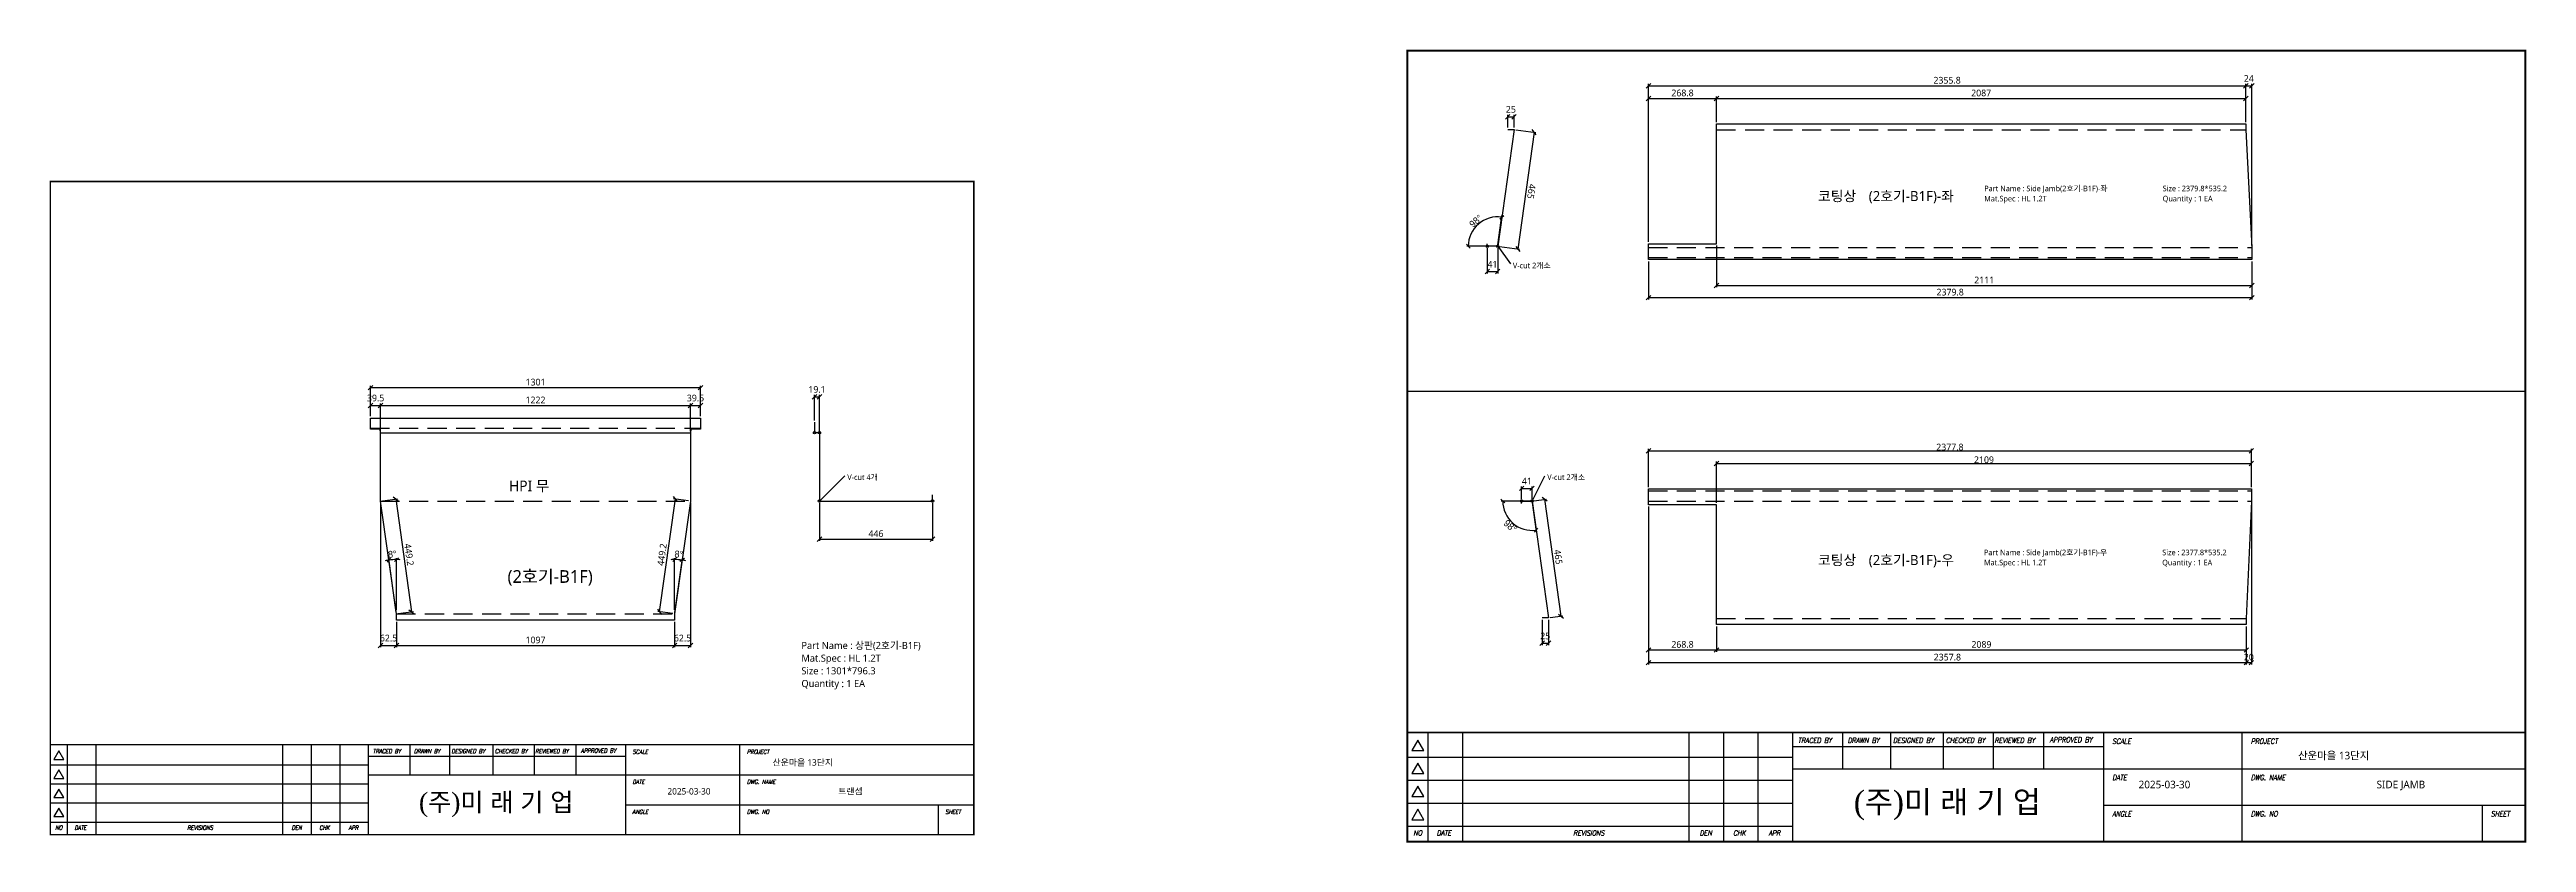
# Model space of a CAD drawing. Extents: x 674 to 10492, y -109346 to 1748.
# Drawn here: x 694 to 10463, y -109346 to -106220 of the extents above; entities that cross this region are included whole.
import ezdxf
from ezdxf.enums import TextEntityAlignment as Align

# ---------------------------------------------------------------- set-up
doc = ezdxf.new("R2010")
doc.units = 0
doc.header["$LTSCALE"] = 10
doc.header["$MEASUREMENT"] = 0
doc.linetypes.add('DASHED2', pattern=[0.375, 0.25, -0.125])
doc.layers.get('0').update_dxf_attribs({"linetype": 'CONTINUOUS'})
for name, color, linetype in [('22', 8, 'DASHED2'), ('dim', 3, 'CONTINUOUS'), ('FROM', 7, 'CONTINUOUS'), ('HIDDEN2', 8, 'CONTINUOUS'), ('레이져', 7, 'CONTINUOUS')]:
    doc.layers.add(name, color=color, linetype=linetype)
doc.styles.add('G1', font='batang.ttc', dxfattribs={"height": 20})
doc.styles.add('ITALICT', font='italict')
doc.styles.add('JKW', font='')
doc.styles.add('MIRAESTYLE', font='gulim.ttc')
doc.styles.add('YCKIM', font='gulim.ttc')
doc.styles.get('JKW').set_extended_font_data('NanumGothic')
doc.dimstyles.new('MIRAE', dxfattribs={"dimscale": 100, "dimtxt": 0.25, "dimasz": 0.15, "dimexe": 0.06, "dimexo": 0.06, "dimgap": 0.07, "dimtad": 1, "dimdec": 1, "dimtxsty": 'YCKIM', "dimblk": 'OBLIQUE', "dimcen": 2.5, "dimclrd": 3, "dimclre": 3, "dimclrt": 256, "dimadec": 1, "dimazin": 3, "dimtfac": 0.5, "dimtix": 1, "dimtmove": 0, "dimatfit": 3, "dimldrblk": 'OBLIQUE'})
doc.dimstyles.get("Standard").update_dxf_attribs({"dimtxt": 2.5, "dimasz": 2.5, "dimexe": 1.25, "dimexo": 0.625, "dimtad": 1, "dimtxsty": 'MIRAESTYLE', "dimcen": 2.5, "dimazin": 3, "dimtfac": 1, "dimtmove": 0, "dimatfit": 3})
doc.dimstyles.new('미래', dxfattribs={"dimscale": 120, "dimtxt": 0.2, "dimasz": 0.15, "dimexe": 0.06, "dimexo": 0.06, "dimgap": 0.07, "dimtad": 1, "dimdec": 1, "dimlfac": -1, "dimtxsty": 'JKW', "dimblk": 'OBLIQUE', "dimcen": 2.5, "dimclrd": 3, "dimclre": 3, "dimclrt": 256, "dimadec": 1, "dimazin": 2, "dimtfac": 0.5, "dimtmove": 1, "dimatfit": 3, "dimarcsym": 1})

# ---------------------------------------------------------------- blocks, each defined once
blk = doc.blocks.new('_OBLIQUE')
at = {"color": 0, "linetype": 'ByBlock'}
blk.add_line((-0.5, -0.5), (0.5, 0.5), dxfattribs=at)
blk = doc.blocks.new('3')
at = {"layer": 'FROM', "color": 7}
blk.add_line((25823.5, 11169), (25823.5, 11496.2), dxfattribs=at)
at = {"layer": 'FROM', "color": 2}
for p, q in [((25885.8, 11169), (25885.8, 11496.2)), ((25989.7, 11169), (25989.7, 11496.2)), ((26670, 11169), (26670, 11496.2)), ((26773.9, 11169), (26773.9, 11496.2)), ((26877.7, 11169), (26877.7, 11496.2)), ((25823.5, 11422.9), (26981.6, 11422.9)), ((25823.5, 11353.6), (26981.6, 11353.6)), ((25823.5, 11284.4), (26981.6, 11284.4)), ((25823.5, 11215.1), (26981.6, 11215.1))]:
    blk.add_line(p, q, dxfattribs=at)
at = {"layer": 'FROM', "color": 0}
for p, q in [((26981.6, 11169), (26981.6, 11496.2)), ((27131.3, 11496.2), (27131.3, 11387.2)), ((27276.5, 11387.2), (27276.5, 11496.2)), ((27434, 11496.2), (27434, 11387.2)), ((27583.7, 11496.2), (27583.7, 11387.2)), ((27735.3, 11496.2), (27735.3, 11387.2)), ((27915.7, 11496.2), (27915.7, 11169)), ((28332.2, 11169), (28332.2, 11496.2)), ((26981.6, 11454.7), (27915.7, 11454.7)), ((26981.6, 11387.2), (29183.5, 11387.2)), ((27915.7, 11278.1), (29183.5, 11278.1))]:
    blk.add_line(p, q, dxfattribs=at)
at = {"layer": 'FROM'}
blk.add_line((29053.7, 11278.1), (29053.7, 11169), dxfattribs=at)
at = {"layer": 'FROM', "color": 0, "const_width": 5.89}
blk.add_lwpolyline([(25823.5, 11169), (29183.5, 11169), (29183.5, 13545), (25823.5, 13545)], close=True, dxfattribs=at)
at = {"layer": 'FROM', "color": 0, "const_width": 4.87}
blk.add_lwpolyline([(25823.5, 11496.2), (29183.5, 11496.2)], dxfattribs=at)
at = {"layer": 'FROM', "color": 2}
for points in [[(25854.7, 11473.5), (25836.7, 11442.3), (25872.7, 11442.3)], [(25854.7, 11404.3), (25836.7, 11373.1), (25872.7, 11373.1)], [(25854.7, 11335), (25836.7, 11303.8), (25872.7, 11303.8)], [(25854.7, 11265.7), (25836.7, 11234.6), (25872.7, 11234.6)]]:
    blk.add_lwpolyline(points, close=True, dxfattribs=at)
at = {"layer": 'FROM', "color": 4, "style": 'ITALICT', "width": 0.8}
for s, height, p in [('TRACED BY', 15.58, (26997.2, 11465)), ('DRAWN BY', 15.58, (27146.3, 11465)), ('DESIGNED BY', 15.583, (27282.8, 11465)), ('CHECKED BY', 15.58, (27441.2, 11465)), ('REVIEWED BY', 15.583, (27587.9, 11465)), ('APPROVED BY', 15.583, (27753.8, 11466.9)), ('SCALE', 15.58, (27941.7, 11462.5)), ('PROJECT', 15.58, (28358.1, 11462.5)), ('DATE', 15.58, (27941.7, 11353.4)), ('DWG. NAME', 15.58, (28358.1, 11353.4)), ('ANGLE', 15.58, (27941.7, 11244.4)), ('DWG. NO', 15.58, (28358.1, 11244.4)), ('SHEET', 15.58, (29079.6, 11244.4)), ('NO', 15.58, (25841.2, 11186.7)), ('DATE', 15.58, (25911.2, 11186.7)), ('REVISIONS', 15.58, (26321.6, 11186.7)), ('DEN', 15.58, (26701.4, 11186.7)), ('CHK', 15.58, (26802.1, 11186.7)), ('APR', 15.58, (26908.6, 11186.7))]:
    blk.add_text(s, height=height, dxfattribs=at).set_placement(p)
blk = doc.blocks.new('transom_frame')
at = {"xscale": 0.837272107773114, "yscale": 0.837272107773114, "zscale": 0.837272107773114}
blk.add_blockref('3', (-21621.3, -9351.5), dxfattribs=at)
at = {"style": 'G1'}
blk.add_text('(주)미 래 기 업', height=55.92, dxfattribs=at).set_placement((1358.1, 93.9), align=Align.MIDDLE)
blk = doc.blocks.new('side_frame')
at = {"color": 8}
blk.add_line((4557, 1833), (0, 1833), dxfattribs=at)
at = {"xscale": 1.356231088589885, "yscale": 1.356231088589885, "zscale": 1.356231088589885}
blk.add_blockref('3', (-35023, -15148), dxfattribs=at)
at = {"style": 'G1'}
blk.add_text('(주)미 래 기 업', height=90.6, dxfattribs=at).set_placement((2200, 152), align=Align.MIDDLE)

msp = doc.modelspace()

# ---------------------------------------------------------------- linework, layer by layer
for p, q in [((6470, -106535), (6405.47, -106995.5)), ((6445, -106535), (6470, -106535)), ((6364.47, -106995.5), (6364.47, -106986.5)), ((6405.47, -106995.5), (6364.47, -106995.5)), ((3711.5, -107689), (3711.5, -107730)), ((3711.5, -107730), (3730.6, -107730)), ((3730.6, -107730), (3730.6, -107730)), ((3730.6, -107730), (3730.6, -108000)), ((3730.6, -108000), (4176.6, -108000)), ((4176.6, -108000), (4176.6, -107975)), ((6500, -108009), (6500, -108000)), ((6500, -108000), (6541, -108000)), ((6541, -108000), (6605.53, -108460.5)), ((6605.53, -108460.5), (6580.53, -108460.5))]:
    msp.add_line(p, q)
at = {"color": 6}
for centre in [(6364.47, -106995.5), (6405.47, -106995.5), (3711.5, -107730), (3730.6, -107730), (3730.6, -108000), (4176.6, -108000), (6500, -108000), (6541, -108000)]:
    msp.add_circle(centre, 5, dxfattribs=at)
at = {"layer": '22', "ltscale": 30}
for p, q in [((7268.8, -106536.8), (9355.8, -106536.8)), ((7000, -107000), (9379.8, -107000)), ((7000, -107039.8), (9379.8, -107039.8)), ((1960.5, -107713.3), (3261.5, -107713.3)), ((2000, -108000), (3222, -108000)), ((7000, -107960.2), (9377.8, -107960.2)), ((7000, -108000), (9377.8, -108000)), ((2062.5, -108444.8), (3159.5, -108444.8)), ((7268.8, -108463.2), (9357.8, -108463.2))]:
    msp.add_line(p, q, dxfattribs=at)
at = {"layer": 'HIDDEN2'}
msp.add_line((2000, -107731.2), (3222, -107731.2), dxfattribs=at)
at = {"layer": '레이져'}
for p, q in [((7268.8, -106513), (9355.8, -106513)), ((7268.8, -106536.8), (7268.8, -106513)), ((7268.8, -106985.4), (7268.8, -106536.8)), ((7268.8, -106536.8), (7268.8, -106536.8)), ((9355.8, -106513), (9355.8, -106536.8)), ((9355.8, -106536.8), (9379.8, -107000)), ((7000, -107000), (7000, -106985.4)), ((7000, -106985.4), (7268.8, -106985.4)), ((7000, -107039.8), (7000, -107000)), ((7000, -107048.2), (7000, -107039.8)), ((9379.8, -107048.2), (7000, -107048.2)), ((9379.8, -107000), (9379.8, -107039.8)), ((9379.8, -107039.8), (9379.8, -107048.2)), ((1960.5, -107672.9), (3261.5, -107672.9)), ((1960.5, -107713.3), (1960.5, -107672.9)), ((1960.5, -107717.2), (1960.5, -107713.3)), ((1997.97, -107717.2), (1960.5, -107717.2)), ((2000, -107731.2), (1997.97, -107717.2)), ((2000, -108000), (2000, -107731.2)), ((3224.03, -107717.2), (3222, -107731.2)), ((3222, -107731.2), (3222, -108000)), ((3261.5, -107717.2), (3224.03, -107717.2)), ((3261.5, -107672.9), (3261.5, -107713.3)), ((3261.5, -107713.3), (3261.5, -107717.2)), ((2062.5, -108444.8), (2000, -108000)), ((3222, -108000), (3159.5, -108444.8)), ((7000, -107951.8), (9377.8, -107951.8)), ((7000, -107960.2), (7000, -107951.8)), ((7000, -108000), (7000, -107960.2)), ((7000, -108014.6), (7000, -108000)), ((7268.8, -108014.6), (7000, -108014.6)), ((7268.8, -108463.2), (7268.8, -108014.6)), ((9377.8, -108000), (9357.8, -108463.2)), ((9377.8, -107951.8), (9377.8, -107960.2)), ((9377.8, -107960.2), (9377.8, -108000)), ((2062.5, -108469.2), (2062.5, -108444.8)), ((2062.5, -108444.8), (2062.5, -108444.8)), ((3159.5, -108469.2), (2062.5, -108469.2)), ((3159.5, -108444.8), (3159.5, -108444.8)), ((3159.5, -108444.8), (3159.5, -108469.2)), ((7268.8, -108487), (7268.8, -108463.2)), ((9357.8, -108487), (7268.8, -108487)), ((9357.8, -108463.2), (9357.8, -108487)), ((9357.8, -108487), (9357.8, -108487))]:
    msp.add_line(p, q, dxfattribs=at)

# ---------------------------------------------------------------- block references
for name, p, xscale, yscale in [('side_frame', (6050, -109341.8, 0.97), 0.9675090252707581, 0.9675090252707581), ('transom_frame', (697.5, -109315.1, 1.29), 1.29453125, 1.29453125)]:
    msp.add_blockref(name, p, dxfattribs=dict(xscale=xscale, yscale=yscale))

# ---------------------------------------------------------------- texts
at = {"style": 'JKW'}
for s, height, p in [('Part Name : Side Jamb(2호기-B1F)-좌', 22, (8324.3, -106767.83)), ('Size : 2379.8*535.2 ', 22, (9027.97, -106767.83)), ('코팅상', 40, (7668.8, -106797.83)), ('Mat.Spec : HL 1.2T ', 22, (8324.3, -106807.83)), ('Quantity : 1 EA ', 22, (9027.97, -106807.83)), ('코팅상', 40, (7668.8, -108232.5)), ('Part Name : Side Jamb(2호기-B1F)-우', 22, (8323.3, -108202.5)), ('Mat.Spec : HL 1.2T ', 22, (8323.3, -108242.5)), ('Size : 2377.8*535.2 ', 22, (9026.3, -108202.5)), ('Quantity : 1 EA ', 22, (9026.3, -108242.5)), ('Part Name : 상판(2호기-B1F)', 28, (3659.5, -108569.2)), ('Mat.Spec : HL 1.2T', 28, (3659.5, -108619.2)), ('Size : 1301*796.3', 28, (3659.5, -108669.2)), ('Quantity : 1 EA', 28, (3659.5, -108719.2)), ('산운마을 13단지', 25, (3545.47, -109030.3)), ('산운마을 13단지', 30, (9562.06, -109003.17)), ('2025-03-30', 30, (8933.18, -109117.34)), ('SIDE JAMB', 30, (9871.66, -109117.34)), ('2025-03-30', 25, (3131.22, -109144.22)), ('트랜섬', 25, (3804.38, -109144.22))]:
    msp.add_text(s, height=height, dxfattribs=at).set_placement(p, align=Align.MIDDLE_LEFT)
at = {"char_height": 22, "attachment_point": 1, "style": 'JKW'}
for s, insert in [('V-cut 2개소', (6465.47, -107060.5)), ('V-cut 4개', (3840.6, -107895)), ('V-cut 2개소', (6601, -107895))]:
    msp.add_mtext(s, dxfattribs=dict(at, insert=insert))
at = {"layer": '레이져', "style": 'JKW'}
for s, height, p in [('(2호기-B1F)-좌', 40, (7868.8, -106797.83)), ('HPI 무', 42, (2506, -107940)), ('(2호기-B1F)-우', 40, (7868.8, -108232.5)), ('(2호기-B1F)', 50, (2500.5, -108297.33))]:
    msp.add_text(s, height=height, dxfattribs=at).set_placement(p, align=Align.MIDDLE_LEFT)

# ---------------------------------------------------------------- dimensions: what is measured, and where the dimension line sits
for base, line1, line2 in [((6391.35, -106880.38), ((6364.47, -106995.5), (6405.47, -106995.5)), ((6405.47, -106995.5), (6470, -106535))), ((2046.88, -108231.1), ((2062.5, -108444.8), (2000, -108000)), ((2062.5, -108444.8), (2062.5, -108434.8))), ((3175.12, -108231.1), ((3159.5, -108444.8), (3159.5, -108434.8)), ((3159.5, -108444.8), (3222, -108000))), ((6531.88, -108115.13), ((6541, -108000), (6605.53, -108460.5)), ((6541, -108000), (6500, -108000)))]:
    msp.add_angular_dim_2l(base=base, line1=line1, line2=line2, dimstyle='mirae', override={"dimtxt": 0.27, "dimgap": 0.02, "dimdec": 0, "dimlfac": 1, "dimdsep": 46, "dimclrt": 7}).render()
at = {"layer": 'dim'}
for base, p1, p2, override in [((7000, -106363), (7000, -106985.4), (9355.8, -106513), {"dimtxt": 0.22, "dimgap": 0.07, "dimdec": 1, "dimlfac": 1, "dimdsep": 46, "dimclrt": 7}), ((7000, -106413), (7000, -106985.4), (7268.8, -106513), {"dimtxt": 0.22, "dimgap": 0.07, "dimdec": 1, "dimlfac": 1, "dimdsep": 46, "dimclrt": 7}), ((7268.8, -106413), (7268.8, -106513), (9355.8, -106513), {"dimtxt": 0.22, "dimgap": 0.07, "dimdec": 1, "dimlfac": 1, "dimdsep": 46, "dimclrt": 7}), ((9355.8, -106363), (9355.8, -106513), (9379.8, -107000), {"dimtxt": 0.22, "dimgap": 0.07, "dimdec": 1, "dimlfac": 1, "dimdsep": 46, "dimclrt": 7}), ((6445, -106485), (6445, -106535), (6470, -106535), {"dimtxt": 0.22, "dimgap": 0.07, "dimdec": 1, "dimlfac": 1, "dimdsep": 46, "dimclrt": 7}), ((6364.47, -107095.5), (6364.47, -106995.5), (6405.47, -106995.5), {"dimtxt": 0.22, "dimgap": 0.07, "dimdec": 1, "dimlfac": 1, "dimdsep": 46, "dimclrt": 7}), ((7000, -107198.2), (7000, -107048.2), (9379.8, -107048.2), {"dimtxt": 0.22, "dimgap": 0.07, "dimdec": 1, "dimlfac": 1, "dimdsep": 46, "dimclrt": 7}), ((7268.8, -107150), (7268.8, -106985.4), (9379.8, -107048.2), {"dimtxt": 0.22, "dimgap": 0.07, "dimdec": 1, "dimlfac": 1, "dimdsep": 46, "dimclrt": 7}), ((1960.5, -107552.9), (1960.5, -107672.9), (3261.5, -107672.9), {"dimtxt": 0.22, "dimgap": 0.07, "dimdec": 1, "dimlfac": 1, "dimdsep": 46, "dimclrt": 7}), ((3711.5, -107589), (3711.5, -107689), (3730.6, -107730), {"dimtxt": 0.22, "dimgap": 0.07, "dimdec": 1, "dimlfac": 1, "dimdsep": 46, "dimclrt": 7}), ((1960.5, -107622.9), (1960.5, -107672.9), (2000, -107731.2), {"dimtxt": 0.22, "dimgap": 0.07, "dimdec": 1, "dimlfac": 1, "dimdsep": 46, "dimclrt": 7}), ((2000, -107622.9), (2000, -107731.2), (3222, -107731.2), {"dimtxt": 0.22, "dimgap": 0.07, "dimdec": 1, "dimlfac": 1, "dimdsep": 46, "dimclrt": 7}), ((3222, -107622.9), (3222, -107731.2), (3261.5, -107672.9), {"dimtxt": 0.22, "dimgap": 0.07, "dimdec": 1, "dimlfac": 1, "dimdsep": 46, "dimclrt": 7}), ((7000, -107801.8), (7000, -107951.8), (9377.8, -107951.8), {"dimtxt": 0.22, "dimgap": 0.01, "dimdec": 1, "dimlfac": 1, "dimdsep": 46, "dimclrt": 7}), ((7268.8, -107851.8), (7268.8, -108014.6), (9377.8, -107951.8), {"dimtxt": 0.22, "dimgap": 0.01, "dimdec": 1, "dimlfac": 1, "dimdsep": 46, "dimclrt": 7}), ((6500, -107950), (6500, -108000), (6541, -108000), {"dimtxt": 0.22, "dimgap": 0.07, "dimdec": 1, "dimlfac": 1, "dimdsep": 46, "dimclrt": 7}), ((2000, -108569.2), (2000, -108000), (2062.5, -108469.2), {"dimtxt": 0.22, "dimgap": 0.07, "dimdec": 1, "dimlfac": 1, "dimdsep": 46, "dimclrt": 7}), ((3159.5, -108569.2), (3159.5, -108469.2), (3222, -108000), {"dimtxt": 0.22, "dimgap": 0.07, "dimdec": 1, "dimlfac": 1, "dimdsep": 46, "dimclrt": 7}), ((3730.6, -108150), (3730.6, -108000), (4176.6, -108000), {"dimtxt": 0.22, "dimgap": 0.07, "dimdec": 1, "dimlfac": 1, "dimdsep": 46, "dimclrt": 7}), ((7000, -108587), (7000, -108014.6), (7268.8, -108487), {"dimtxt": 0.22, "dimgap": 0.07, "dimdec": 1, "dimlfac": 1, "dimdsep": 46, "dimclrt": 7}), ((7000, -108637), (7000, -108014.6), (9357.8, -108487), {"dimtxt": 0.22, "dimgap": 0.07, "dimdec": 1, "dimlfac": 1, "dimdsep": 46, "dimclrt": 7}), ((9357.8, -108637), (9357.8, -108487), (9377.8, -108000), {"dimtxt": 0.22, "dimgap": 0.01, "dimdec": 1, "dimlfac": 1, "dimdsep": 46, "dimclrt": 7}), ((2062.5, -108569.2), (2062.5, -108469.2), (3159.5, -108469.2), {"dimtxt": 0.22, "dimgap": 0.07, "dimdec": 1, "dimlfac": 1, "dimdsep": 46, "dimclrt": 7}), ((6580.53, -108560.5), (6580.53, -108460.5), (6605.53, -108460.5), {"dimtxt": 0.22, "dimgap": 0.07, "dimdec": 1, "dimlfac": 1, "dimdsep": 46, "dimclrt": 7}), ((7268.8, -108587), (7268.8, -108487), (9357.8, -108487), {"dimtxt": 0.22, "dimgap": 0.07, "dimdec": 1, "dimlfac": 1, "dimdsep": 46, "dimclrt": 7})]:
    msp.add_linear_dim(base=base, p1=p1, p2=p2, dimstyle='미래', override=override, dxfattribs=at).render()
for base, p1, p2, angle in [((6549.23, -106546.1), (6470, -106535), (6405.47, -106995.5), 262.02283), ((2059.42, -107991.65), (2000, -108000), (2062.5, -108444.8), 277.998413), ((3100.08, -108436.45), (3159.5, -108444.8), (3222, -108000), 82.001587), ((6590.52, -107993.06), (6541, -108000), (6605.53, -108460.5), 277.97717)]:
    msp.add_linear_dim(base=base, p1=p1, p2=p2, angle=angle, dimstyle='미래', override={"dimtxt": 0.22, "dimgap": 0.07, "dimdec": 1, "dimlfac": 1, "dimdsep": 46, "dimclrt": 7}, dxfattribs=at).render()

# ---------------------------------------------------------------- leaders
for points in [[(6405.47, -106995.5), (6455.47, -107065.5)], [(3730.6, -108000), (3830.6, -107900)], [(6541, -108000), (6591, -107900)]]:
    msp.add_leader(points, dimstyle='Standard', dxfattribs=at)

doc.saveas('drawing.dxf')
